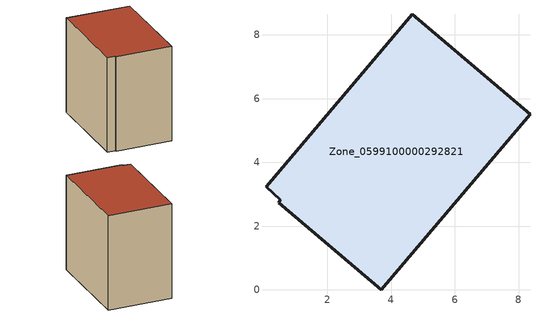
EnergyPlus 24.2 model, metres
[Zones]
Zone_0599100000292821
 floor ground (C_G): 0.52,2.83 0.08,3.23 4.67,8.65 8.35,5.51 3.69,0 0.48,2.73 z0
 wall outside (C_F): 8.35,5.51 4.67,8.65 0.08,3.23 0.52,2.83 0.48,2.73 3.69,0 8.35,5.51 z0:7.26
 roof outside (C_R): 0.08,3.23 0.52,2.83 0.48,2.73 3.69,0 8.35,5.51 4.67,8.65 z7.26
[BUILDING]
Pand.0599100000292821: North Axis=0; Terrain=City; Loads Convergence Tolerance Value=0.04; Temperature Convergence Tolerance Value=0.4; Solar Distribution=FullExterior; Maximum Number of Warmup Days=25; Minimum Number of Warmup Days=1
[Site:Location]
Rotterdam.The.Hague.AP_ZH_NLD Design_Conditions: Latitude=51.96; Longitude=4.45; Time Zone=1; Elevation=-4.5
[SITE:GROUNDTEMPERATURE:BUILDINGSURFACE]
18, 18, 18, 18, 18, 18, 18, 18, 18, 18, 18, 18
[MATERIAL] Thermal Absorptance=0.9; Solar Absorptance=0.7; Visible Absorptance=0.7
Name | Roughness | Thickness | Conductivity | Density | Specific Heat
G.TI.1946 | MediumSmooth | 0.15 | 1 | 540 | 1210
F.TI.1946 | Rough | 0.3 | 0.857143 | 1920 | 840
R.TI.1946 | MediumRough | 0.2 | 0.1 | 1500 | 1000
[CONSTRUCTION]
C_G: G.TI.1946
C_F: F.TI.1946
C_R: R.TI.1946
[ZONE]
Zone_0599100000292821: Type=1; Multiplier=1; Ceiling Height=Autocalculate; Volume=Autocalculate; Floor Area=autocalculate; Part of Total Floor Area=Yes
[ZONEINFILTRATION:DESIGNFLOWRATE]
Infil_Zone_0599100000292821: Zone or ZoneList or Space or SpaceList=Zone_0599100000292821; Schedule=AlwaysOn; Design Flow Rate Calculation Method=Flow/Area; Flow Rate per Floor Area=0.003; Constant Term Coefficient=1; Temperature Term Coefficient=0; Velocity Term Coefficient=0; Velocity Squared Term Coefficient=0
[HVACTEMPLATE:ZONE:IDEALLOADSAIRSYSTEM]
Zone_0599100000292821: Maximum Heating Supply Air Temperature=50; Minimum Cooling Supply Air Temperature=13; Maximum Heating Supply Air Humidity Ratio=0.0156; Minimum Cooling Supply Air Humidity Ratio=0.0077; Heating Limit=NoLimit; Cooling Limit=NoLimit; Dehumidification Control Type=ConstantSensibleHeatRatio; Cooling Sensible Heat Ratio=0.7; Dehumidification Setpoint=60; Humidification Control Type=None; Humidification Setpoint=30; Outdoor Air Method=None; Outdoor Air Flow Rate per Person=0.00944; Outdoor Air Flow Rate per Zone Floor Area=0; Outdoor Air Flow Rate per Zone=0; Demand Controlled Ventilation Type=None; Outdoor Air Economizer Type=NoEconomizer; Heat Recovery Type=None; Sensible Heat Recovery Effectiveness=0.7; Latent Heat Recovery Effectiveness=0.65
[ZONECONTROL:THERMOSTAT]
ThermostatControl_Zone_0599100000292821: Zone or ZoneList=Zone_0599100000292821; Control Type Schedule=DualSetpointControlType; Control 1=Thermostat_Zone_0599100000292821; Temperature Difference Between Cutout And Setpoint=0
[THERMOSTATSETPOINT:DUALSETPOINT]
Thermostat_Zone_0599100000292821: Heating Setpoint Temperature Schedule=HeatingSetpoint_Zone_0599100000292821; Cooling Setpoint Temperature Schedule=CoolingSetpoint_Zone_0599100000292821
[SCHEDULE:COMPACT]
HeatingSetpoint_Zone_0599100000292821: Through: 12/31, For: AllDays, Until: 24:00, 21
CoolingSetpoint_Zone_0599100000292821: Through: 12/31, For: AllDays, Until: 24:00, 24
DualSetpointControlType: Through: 12/31, For: AllDays, Until: 24:00, 4
AlwaysOn: Through: 12/31, For: AllDays, Until: 24:00, 1
